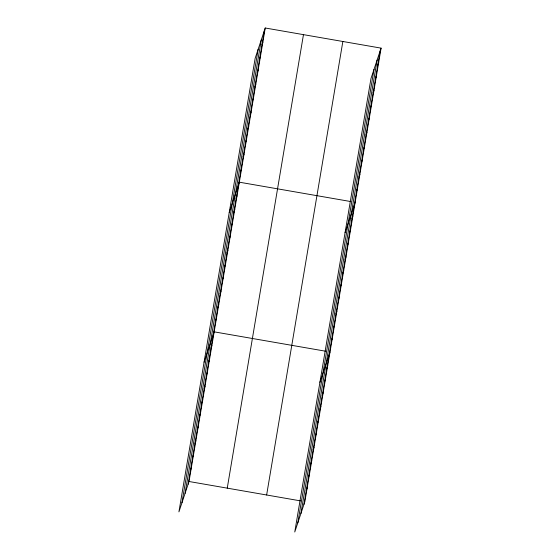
<?xml version="1.0" encoding="UTF-8"?>
<svg xmlns="http://www.w3.org/2000/svg" width="560" height="560" viewBox="0 0 560 560"><rect width="100%" height="100%" fill="white"/><g stroke="black" fill="none" stroke-linecap="round" stroke-linejoin="round"><path stroke-width="0.84" d="M181.951 502.761L258.167 49.252M185.073 493.374L261.289 39.865M188.111 484.26L264.32 30.751M265.237 28L255.136 58.366L178.92 511.868L189.021 481.502L265.237 28L381.08 48.132L304.864 501.634L294.763 532L370.979 78.498L381.08 48.132M227.248 488.145L303.464 34.643M266.637 494.991L342.853 41.489M297.794 522.886L374.01 69.384M300.916 513.499L377.132 59.997M303.947 504.385L380.163 50.883M261.968 44.772L262.885 42.014M259.609 58.786L260.526 56.035M257.257 72.807L258.174 70.049M254.898 86.821L255.815 84.07M252.546 100.842L253.456 98.084M250.187 114.856L251.104 112.105M247.835 128.877L248.745 126.119M245.476 142.891L246.393 140.14M243.117 156.912L244.034 154.154M240.765 170.926L241.682 168.175M229.222 212.555L239.323 182.189L350.917 201.579M236.124 198.548L237.041 195.797M233.835 212.156L234.752 209.405M231.553 225.764L232.463 223.006M229.264 239.365L230.181 236.614M226.975 252.973L227.892 250.215M224.693 266.574L225.61 263.823M222.404 280.182L223.321 277.431M220.115 293.79L221.032 291.032M217.833 307.391L218.75 304.64M215.544 320.999L216.461 318.241M204.071 362.215L214.172 331.849L325.766 351.239M210.973 348.208L211.89 345.457M208.684 361.816L209.601 359.058M206.402 375.417L207.312 372.666M204.113 389.025L205.03 386.267M201.824 402.626L202.741 399.875M199.542 416.234L200.459 413.476M197.253 429.842L198.17 427.084M194.964 443.443L195.881 440.692M192.682 457.051L193.599 454.293M190.393 470.652L191.31 467.901M377.804 64.897L378.721 62.146M375.452 78.918L376.369 76.167M373.093 92.932L374.01 90.181M370.741 106.953L371.658 104.195M368.382 120.967L369.299 118.216M366.03 134.988L366.94 132.23M363.671 149.002L364.588 146.251M361.319 163.023L362.229 160.265M358.96 177.037L359.877 174.286M356.601 191.058L357.518 188.3M345.065 232.687L355.166 202.321M351.96 218.68L352.877 215.929M349.678 232.288L350.595 229.53M347.389 245.889L348.306 243.138M345.1 259.497L346.017 256.739M342.818 273.098L343.735 270.347M340.529 286.706L341.446 283.948M338.247 300.314L339.157 297.556M335.958 313.915L336.875 311.164M333.669 327.523L334.586 324.765M331.387 341.124L332.304 338.373M319.914 382.34L330.015 351.974M326.809 368.333L327.726 365.582M324.527 381.941L325.444 379.19M322.238 395.549L323.155 392.791M319.949 409.15L320.866 406.399M317.667 422.758L318.584 420M315.378 436.359L316.295 433.608M313.096 449.967L314.006 447.216M310.807 463.575L311.724 460.817M308.518 477.176L309.435 474.425M306.236 490.784L307.153 488.026M189.021 481.502L300.615 500.899"/></g></svg>
